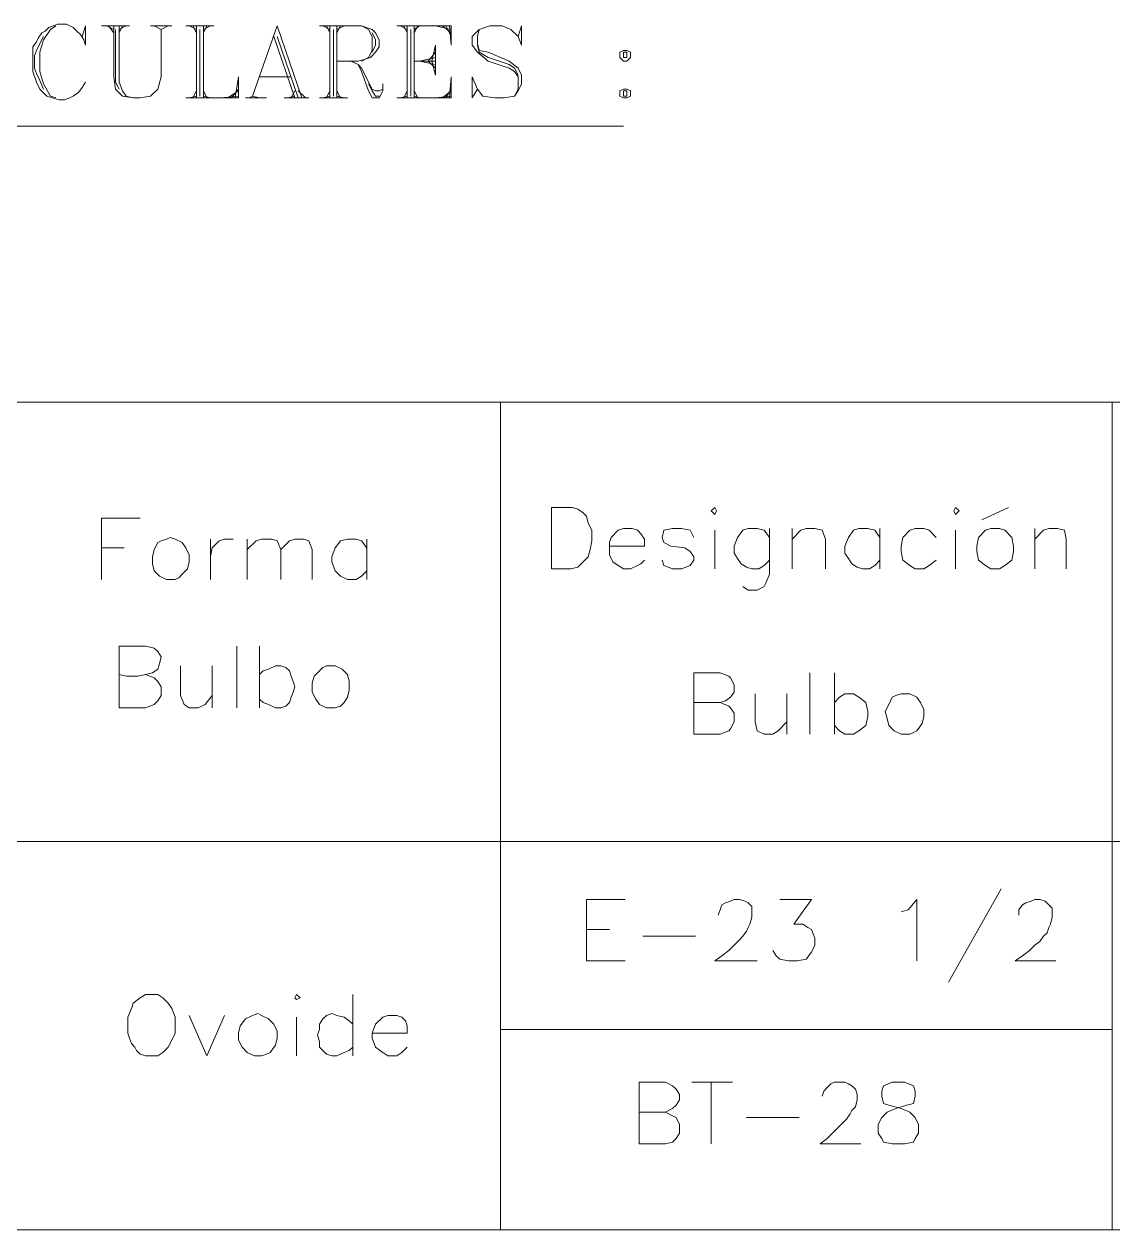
# Model space of a CAD drawing. Extents: x 604418 to 606014, y 1310869 to 1312555.
# Drawn here: x 605489.36 to 605501.84, y 1310939.23 to 1310953.05 of the extents above; entities that cross this region are included whole.
import ezdxf

# ---------------------------------------------------------------- set-up
doc = ezdxf.new("R2010")
doc.units = 0
doc.header["$MEASUREMENT"] = 0
doc.layers.get('0').update_dxf_attribs({"color": 10})

msp = doc.modelspace()

# ---------------------------------------------------------------- linework, layer by layer
at = {"color": 7, "lineweight": 13}
for points in [[(605490.027, 1310952.905), (605490.067, 1310953.026), (605490.067, 1310952.805), (605490.047, 1310952.865), (605490.007, 1310952.926), (605489.966, 1310952.966), (605489.926, 1310953.006), (605489.846, 1310953.046), (605489.745, 1310953.046), (605489.644, 1310953.006), (605489.604, 1310952.966), (605489.564, 1310952.946), (605489.523, 1310952.885), (605489.503, 1310952.845), (605489.463, 1310952.785), (605489.463, 1310952.724), (605489.463, 1310952.503), (605489.503, 1310952.382), (605489.543, 1310952.301), (605489.624, 1310952.221), (605489.684, 1310952.201), (605489.765, 1310952.18), (605489.825, 1310952.18), (605489.886, 1310952.201), (605489.926, 1310952.221), (605489.986, 1310952.261), (605490.027, 1310952.321), (605490.067, 1310952.382)], [(605489.725, 1310953.026), (605489.664, 1310952.986), (605489.584, 1310952.865), (605489.543, 1310952.724), (605489.543, 1310952.503), (605489.584, 1310952.362), (605489.664, 1310952.221), (605489.725, 1310952.201)], [(605490.248, 1310953.026), (605490.571, 1310953.026)], [(605490.309, 1310953.026), (605490.389, 1310952.986)], [(605490.329, 1310953.026), (605490.389, 1310952.946)], [(605490.389, 1310953.026), (605490.389, 1310952.442), (605490.409, 1310952.301), (605490.49, 1310952.221), (605490.611, 1310952.201), (605490.691, 1310952.201), (605490.812, 1310952.221), (605490.893, 1310952.301), (605490.933, 1310952.442), (605490.933, 1310952.986)], [(605490.409, 1310952.986), (605490.409, 1310952.382), (605490.45, 1310952.301)], [(605490.45, 1310953.026), (605490.45, 1310952.382), (605490.49, 1310952.281), (605490.53, 1310952.221), (605490.611, 1310952.201)], [(605490.49, 1310953.026), (605490.45, 1310952.946)], [(605490.53, 1310953.026), (605490.45, 1310952.986)], [(605490.812, 1310953.026), (605491.054, 1310953.026)], [(605490.853, 1310953.026), (605490.933, 1310952.986), (605491.014, 1310953.026)], [(605491.215, 1310953.026), (605491.537, 1310953.026)], [(605491.255, 1310953.026), (605491.336, 1310952.986)], [(605491.296, 1310953.026), (605491.336, 1310952.946)], [(605491.336, 1310953.026), (605491.336, 1310952.201)], [(605491.376, 1310952.986), (605491.376, 1310952.221)], [(605491.416, 1310953.026), (605491.416, 1310952.201)], [(605491.457, 1310953.026), (605491.416, 1310952.946)], [(605491.497, 1310953.026), (605491.416, 1310952.986)], [(605492.262, 1310953.026), (605491.98, 1310952.221)], [(605492.262, 1310953.026), (605492.544, 1310952.201)], [(605492.746, 1310953.026), (605493.229, 1310953.026), (605493.35, 1310952.986), (605493.39, 1310952.946), (605493.43, 1310952.865), (605493.43, 1310952.785), (605493.39, 1310952.724), (605493.33, 1310952.664), (605493.269, 1310952.644), (605493.189, 1310952.623), (605493.108, 1310952.623), (605493.028, 1310952.623), (605492.947, 1310952.623)], [(605492.786, 1310953.026), (605492.867, 1310952.986)], [(605492.826, 1310953.026), (605492.867, 1310952.946)], [(605492.867, 1310953.026), (605492.867, 1310952.201)], [(605492.907, 1310952.986), (605492.907, 1310952.221)], [(605492.947, 1310953.026), (605492.947, 1310952.201)], [(605492.987, 1310953.026), (605492.947, 1310952.946)], [(605493.028, 1310953.026), (605492.947, 1310952.986)], [(605493.229, 1310953.026), (605493.31, 1310952.986), (605493.35, 1310952.905), (605493.35, 1310952.744), (605493.31, 1310952.664), (605493.229, 1310952.623)], [(605493.35, 1310952.946), (605493.39, 1310952.865), (605493.39, 1310952.805), (605493.35, 1310952.724)], [(605493.632, 1310953.026), (605494.256, 1310953.026), (605494.256, 1310952.805)], [(605493.672, 1310953.026), (605493.753, 1310952.986)], [(605493.712, 1310953.026), (605493.753, 1310952.946)], [(605493.753, 1310953.026), (605493.753, 1310952.201)], [(605493.793, 1310952.986), (605493.793, 1310952.221)], [(605493.833, 1310953.026), (605493.833, 1310952.201)], [(605493.874, 1310953.026), (605493.833, 1310952.946)], [(605493.894, 1310953.026), (605493.833, 1310952.986)], [(605494.075, 1310953.026), (605494.256, 1310952.986)], [(605494.155, 1310953.026), (605494.256, 1310952.946)], [(605494.196, 1310953.026), (605494.256, 1310952.905)], [(605494.236, 1310953.026), (605494.256, 1310952.805)], [(605495.022, 1310952.905), (605495.062, 1310953.026), (605495.062, 1310952.805), (605495.022, 1310952.905), (605494.941, 1310952.986), (605494.84, 1310953.026), (605494.699, 1310953.026), (605494.578, 1310952.986), (605494.498, 1310952.905), (605494.498, 1310952.805), (605494.558, 1310952.724), (605494.679, 1310952.623), (605494.921, 1310952.543), (605494.981, 1310952.503), (605495.022, 1310952.442), (605495.022, 1310952.301), (605494.981, 1310952.221)], [(605494.578, 1310952.986), (605494.558, 1310952.905), (605494.558, 1310952.825), (605494.578, 1310952.744), (605494.679, 1310952.724), (605494.921, 1310952.623), (605495.022, 1310952.543), (605495.062, 1310952.462), (605495.062, 1310952.362), (605495.022, 1310952.281), (605494.981, 1310952.221), (605494.86, 1310952.201), (605494.76, 1310952.201), (605494.619, 1310952.221), (605494.558, 1310952.301), (605494.498, 1310952.442), (605494.498, 1310952.201), (605494.558, 1310952.301)], [(605489.584, 1310952.905), (605489.543, 1310952.825), (605489.503, 1310952.744), (605489.483, 1310952.684), (605489.483, 1310952.603), (605489.483, 1310952.543), (605489.503, 1310952.482), (605489.543, 1310952.402), (605489.584, 1310952.301)], [(605492.222, 1310952.905), (605492.464, 1310952.201)], [(605492.262, 1310952.905), (605492.504, 1310952.201)], [(605494.075, 1310952.805), (605494.035, 1310952.623), (605494.075, 1310952.462)], [(605494.075, 1310952.805), (605494.075, 1310952.462)], [(605494.558, 1310952.805), (605494.578, 1310952.724), (605494.679, 1310952.664), (605494.921, 1310952.583), (605494.981, 1310952.543), (605495.022, 1310952.462)], [(605494.075, 1310952.664), (605493.894, 1310952.623), (605494.075, 1310952.583)], [(605494.075, 1310952.724), (605493.994, 1310952.623), (605494.075, 1310952.543)], [(605496.23, 1310952.744), (605496.19, 1310952.724), (605496.19, 1310952.664), (605496.23, 1310952.623), (605496.27, 1310952.623), (605496.31, 1310952.664), (605496.31, 1310952.724), (605496.27, 1310952.744), (605496.23, 1310952.744)], [(605496.27, 1310952.724), (605496.23, 1310952.724), (605496.23, 1310952.664), (605496.27, 1310952.664), (605496.27, 1310952.724)], [(605493.108, 1310952.623), (605493.189, 1310952.583), (605493.229, 1310952.503), (605493.31, 1310952.281), (605493.35, 1310952.201), (605493.43, 1310952.201), (605493.471, 1310952.281), (605493.471, 1310952.362)], [(605493.189, 1310952.583), (605493.229, 1310952.543), (605493.35, 1310952.301), (605493.39, 1310952.281), (605493.43, 1310952.281), (605493.471, 1310952.301)], [(605493.833, 1310952.623), (605494.075, 1310952.623)], [(605491.215, 1310952.201), (605491.819, 1310952.201), (605491.819, 1310952.442)], [(605491.779, 1310952.201), (605491.819, 1310952.442)], [(605492.061, 1310952.442), (605492.423, 1310952.442)], [(605493.632, 1310952.201), (605494.256, 1310952.201), (605494.256, 1310952.442)], [(605494.236, 1310952.201), (605494.256, 1310952.442)], [(605491.336, 1310952.281), (605491.296, 1310952.201)], [(605491.416, 1310952.281), (605491.457, 1310952.201)], [(605491.698, 1310952.201), (605491.819, 1310952.281)], [(605491.739, 1310952.201), (605491.819, 1310952.301)], [(605492.464, 1310952.281), (605492.423, 1310952.201)], [(605492.504, 1310952.281), (605492.585, 1310952.201)], [(605492.867, 1310952.281), (605492.826, 1310952.201)], [(605492.947, 1310952.281), (605492.987, 1310952.201)], [(605493.31, 1310952.362), (605493.35, 1310952.281), (605493.39, 1310952.221), (605493.43, 1310952.221)], [(605493.753, 1310952.281), (605493.712, 1310952.201)], [(605493.833, 1310952.281), (605493.874, 1310952.201)], [(605494.155, 1310952.201), (605494.256, 1310952.281)], [(605494.196, 1310952.201), (605494.256, 1310952.301)], [(605496.23, 1310952.301), (605496.19, 1310952.281), (605496.19, 1310952.221), (605496.23, 1310952.201), (605496.27, 1310952.201), (605496.31, 1310952.221), (605496.31, 1310952.281), (605496.27, 1310952.301), (605496.23, 1310952.301)], [(605496.27, 1310952.281), (605496.23, 1310952.281), (605496.23, 1310952.221), (605496.27, 1310952.221), (605496.27, 1310952.281)], [(605491.336, 1310952.221), (605491.255, 1310952.201)], [(605491.416, 1310952.221), (605491.497, 1310952.201)], [(605491.618, 1310952.201), (605491.819, 1310952.221)], [(605491.9, 1310952.201), (605492.141, 1310952.201)], [(605491.94, 1310952.201), (605491.98, 1310952.221), (605492.061, 1310952.201)], [(605492.343, 1310952.201), (605492.625, 1310952.201)], [(605492.464, 1310952.221), (605492.383, 1310952.201)], [(605492.746, 1310952.201), (605493.068, 1310952.201)], [(605492.867, 1310952.221), (605492.786, 1310952.201)], [(605492.947, 1310952.221), (605493.028, 1310952.201)], [(605493.753, 1310952.221), (605493.672, 1310952.201)], [(605493.833, 1310952.221), (605493.894, 1310952.201)], [(605494.075, 1310952.201), (605494.256, 1310952.221)], [(605472.283, 1310951.878), (605496.23, 1310951.878)], [(605475.163, 1310948.716), (605529.179, 1310948.716)], [(605494.82, 1310939.23), (605494.82, 1310948.716)], [(605501.829, 1310939.23), (605501.829, 1310948.716)], [(605495.404, 1310946.803), (605495.404, 1310947.508), (605495.485, 1310947.508), (605495.585, 1310947.508), (605495.646, 1310947.508), (605495.706, 1310947.488), (605495.767, 1310947.447), (605495.807, 1310947.407), (605495.827, 1310947.327), (605495.867, 1310947.246), (605495.867, 1310947.186), (605495.867, 1310947.125), (605495.847, 1310947.025), (605495.827, 1310946.944), (605495.767, 1310946.884), (605495.706, 1310946.823), (605495.626, 1310946.803), (605495.585, 1310946.803), (605495.525, 1310946.803), (605495.465, 1310946.803), (605495.404, 1310946.803)], [(605497.237, 1310947.468), (605497.277, 1310947.427), (605497.297, 1310947.468), (605497.277, 1310947.508), (605497.237, 1310947.468)], [(605500.016, 1310947.468), (605500.036, 1310947.427), (605500.077, 1310947.468), (605500.036, 1310947.508), (605500.016, 1310947.468)], [(605500.339, 1310947.367), (605500.641, 1310947.508)], [(605490.248, 1310946.682), (605490.248, 1310947.387), (605490.691, 1310947.387)], [(605496.069, 1310947.065), (605496.472, 1310947.065), (605496.472, 1310947.145), (605496.431, 1310947.206), (605496.391, 1310947.246), (605496.331, 1310947.266), (605496.23, 1310947.266), (605496.17, 1310947.246), (605496.089, 1310947.165), (605496.069, 1310947.105), (605496.069, 1310947.065), (605496.069, 1310946.964), (605496.109, 1310946.884), (605496.17, 1310946.843), (605496.23, 1310946.803), (605496.31, 1310946.803), (605496.391, 1310946.843), (605496.431, 1310946.863), (605496.472, 1310946.904)], [(605497.036, 1310947.165), (605496.995, 1310947.246), (605496.895, 1310947.266), (605496.794, 1310947.266), (605496.693, 1310947.246), (605496.673, 1310947.165), (605496.693, 1310947.105), (605496.774, 1310947.065), (605496.935, 1310947.045), (605496.995, 1310947.004), (605497.036, 1310946.944), (605497.036, 1310946.904), (605496.995, 1310946.843), (605496.895, 1310946.803), (605496.794, 1310946.803), (605496.693, 1310946.843), (605496.673, 1310946.904)], [(605497.902, 1310947.165), (605497.841, 1310947.246), (605497.761, 1310947.266), (605497.66, 1310947.266), (605497.599, 1310947.246), (605497.539, 1310947.165), (605497.499, 1310947.065), (605497.499, 1310946.984), (605497.539, 1310946.924), (605497.579, 1310946.863), (605497.64, 1310946.823), (605497.7, 1310946.803), (605497.781, 1310946.803), (605497.841, 1310946.843), (605497.902, 1310946.904)], [(605497.902, 1310947.266), (605497.902, 1310946.743), (605497.861, 1310946.642), (605497.841, 1310946.602), (605497.761, 1310946.561), (605497.66, 1310946.561), (605497.599, 1310946.602)], [(605498.163, 1310947.266), (605498.163, 1310946.803)], [(605498.163, 1310947.145), (605498.264, 1310947.246), (605498.324, 1310947.266), (605498.425, 1310947.266), (605498.506, 1310947.246), (605498.546, 1310947.145), (605498.546, 1310946.803)], [(605499.17, 1310947.165), (605499.11, 1310947.246), (605499.029, 1310947.266), (605498.929, 1310947.266), (605498.868, 1310947.246), (605498.808, 1310947.165), (605498.768, 1310947.065), (605498.768, 1310946.984), (605498.808, 1310946.924), (605498.848, 1310946.863), (605498.909, 1310946.823), (605498.969, 1310946.803), (605499.05, 1310946.803), (605499.11, 1310946.843), (605499.17, 1310946.904)], [(605499.17, 1310947.266), (605499.17, 1310946.803)], [(605499.815, 1310947.165), (605499.734, 1310947.246), (605499.674, 1310947.266), (605499.573, 1310947.266), (605499.513, 1310947.246), (605499.432, 1310947.165), (605499.412, 1310947.065), (605499.412, 1310947.004), (605499.432, 1310946.904), (605499.513, 1310946.843), (605499.573, 1310946.803), (605499.674, 1310946.803), (605499.734, 1310946.843), (605499.815, 1310946.904)], [(605500.439, 1310947.266), (605500.379, 1310947.246), (605500.298, 1310947.165), (605500.278, 1310947.065), (605500.278, 1310947.004), (605500.298, 1310946.904), (605500.379, 1310946.843), (605500.439, 1310946.803), (605500.54, 1310946.803), (605500.6, 1310946.843), (605500.681, 1310946.904), (605500.701, 1310947.004), (605500.701, 1310947.065), (605500.681, 1310947.165), (605500.6, 1310947.246), (605500.54, 1310947.266), (605500.439, 1310947.266)], [(605500.943, 1310947.266), (605500.943, 1310946.803)], [(605500.943, 1310947.145), (605501.043, 1310947.246), (605501.104, 1310947.266), (605501.205, 1310947.266), (605501.285, 1310947.246), (605501.305, 1310947.145), (605501.305, 1310946.803)], [(605490.993, 1310947.145), (605490.933, 1310947.125), (605490.893, 1310947.105), (605490.853, 1310947.025), (605490.832, 1310946.944), (605490.832, 1310946.863), (605490.853, 1310946.783), (605490.913, 1310946.722), (605490.993, 1310946.682), (605491.034, 1310946.682), (605491.094, 1310946.682), (605491.134, 1310946.702), (605491.175, 1310946.743), (605491.235, 1310946.803), (605491.255, 1310946.884), (605491.255, 1310946.964), (605491.215, 1310947.045), (605491.175, 1310947.105), (605491.094, 1310947.145), (605491.034, 1310947.165), (605490.993, 1310947.145)], [(605491.497, 1310947.145), (605491.497, 1310946.682)], [(605491.497, 1310946.944), (605491.517, 1310947.045), (605491.598, 1310947.125), (605491.658, 1310947.145), (605491.759, 1310947.145)], [(605491.92, 1310947.145), (605491.92, 1310946.682)], [(605491.92, 1310947.025), (605492.021, 1310947.125), (605492.081, 1310947.145), (605492.202, 1310947.145), (605492.262, 1310947.125), (605492.303, 1310947.025), (605492.303, 1310946.682)], [(605492.303, 1310947.025), (605492.403, 1310947.125), (605492.464, 1310947.145), (605492.564, 1310947.145), (605492.625, 1310947.125), (605492.665, 1310947.025), (605492.665, 1310946.682)], [(605493.289, 1310947.045), (605493.229, 1310947.125), (605493.169, 1310947.145), (605493.068, 1310947.145), (605492.987, 1310947.125), (605492.927, 1310947.045), (605492.887, 1310946.944), (605492.887, 1310946.884), (605492.927, 1310946.783), (605492.987, 1310946.722), (605493.068, 1310946.682), (605493.169, 1310946.682), (605493.229, 1310946.722), (605493.289, 1310946.783)], [(605493.289, 1310947.145), (605493.289, 1310946.682)], [(605497.277, 1310947.246), (605497.277, 1310946.803)], [(605500.036, 1310947.246), (605500.036, 1310946.803)], [(605490.248, 1310947.045), (605490.51, 1310947.045)], [(605490.45, 1310945.212), (605490.45, 1310945.917), (605490.752, 1310945.917), (605490.853, 1310945.897), (605490.893, 1310945.856), (605490.933, 1310945.796), (605490.913, 1310945.715), (605490.893, 1310945.655), (605490.832, 1310945.615), (605490.752, 1310945.595), (605490.671, 1310945.574), (605490.591, 1310945.574), (605490.53, 1310945.574), (605490.45, 1310945.595)], [(605491.799, 1310945.917), (605491.799, 1310945.212)], [(605492.061, 1310945.917), (605492.061, 1310945.212)], [(605491.155, 1310945.695), (605491.155, 1310945.353), (605491.195, 1310945.252), (605491.255, 1310945.212), (605491.356, 1310945.212), (605491.437, 1310945.252), (605491.517, 1310945.353)], [(605491.517, 1310945.695), (605491.517, 1310945.212)], [(605492.061, 1310945.595), (605492.101, 1310945.635), (605492.162, 1310945.655), (605492.242, 1310945.695), (605492.303, 1310945.695), (605492.363, 1310945.675), (605492.403, 1310945.635), (605492.423, 1310945.574), (605492.444, 1310945.514), (605492.464, 1310945.454), (605492.444, 1310945.393), (605492.423, 1310945.333), (605492.403, 1310945.272), (605492.363, 1310945.232), (605492.303, 1310945.212), (605492.242, 1310945.212), (605492.162, 1310945.252), (605492.101, 1310945.272), (605492.061, 1310945.313)], [(605492.826, 1310945.695), (605492.786, 1310945.675), (605492.746, 1310945.635), (605492.685, 1310945.574), (605492.665, 1310945.494), (605492.665, 1310945.393), (605492.705, 1310945.313), (605492.746, 1310945.252), (605492.826, 1310945.212), (605492.887, 1310945.212), (605492.927, 1310945.212), (605492.987, 1310945.232), (605493.028, 1310945.272), (605493.068, 1310945.333), (605493.088, 1310945.413), (605493.088, 1310945.514), (605493.068, 1310945.595), (605493.008, 1310945.655), (605492.927, 1310945.695), (605492.887, 1310945.695), (605492.826, 1310945.695)], [(605497.036, 1310944.91), (605497.036, 1310945.615), (605497.338, 1310945.615), (605497.438, 1310945.574), (605497.458, 1310945.554), (605497.499, 1310945.474), (605497.499, 1310945.393), (605497.458, 1310945.333), (605497.398, 1310945.292), (605497.338, 1310945.272), (605497.257, 1310945.272), (605497.177, 1310945.272), (605497.096, 1310945.272), (605497.036, 1310945.272)], [(605498.365, 1310945.615), (605498.365, 1310944.91)], [(605498.647, 1310945.615), (605498.647, 1310944.91)], [(605490.752, 1310945.595), (605490.853, 1310945.554), (605490.893, 1310945.514), (605490.933, 1310945.454), (605490.933, 1310945.353), (605490.893, 1310945.292), (605490.853, 1310945.252), (605490.752, 1310945.212), (605490.45, 1310945.212)], [(605497.74, 1310945.373), (605497.74, 1310945.051), (605497.761, 1310944.95), (605497.841, 1310944.91), (605497.942, 1310944.91), (605498.002, 1310944.95), (605498.103, 1310945.051)], [(605498.103, 1310945.373), (605498.103, 1310944.91)], [(605498.647, 1310945.272), (605498.707, 1310945.333), (605498.768, 1310945.373), (605498.868, 1310945.373), (605498.929, 1310945.333), (605499.009, 1310945.272), (605499.029, 1310945.172), (605499.029, 1310945.111), (605499.009, 1310945.01), (605498.929, 1310944.95), (605498.868, 1310944.91), (605498.768, 1310944.91), (605498.707, 1310944.95), (605498.647, 1310945.01)], [(605499.412, 1310945.373), (605499.352, 1310945.353), (605499.311, 1310945.333), (605499.271, 1310945.252), (605499.231, 1310945.172), (605499.251, 1310945.091), (605499.271, 1310945.01), (605499.332, 1310944.95), (605499.412, 1310944.91), (605499.452, 1310944.91), (605499.513, 1310944.91), (605499.553, 1310944.93), (605499.593, 1310944.95), (605499.654, 1310945.031), (605499.674, 1310945.111), (605499.674, 1310945.192), (605499.634, 1310945.272), (605499.593, 1310945.333), (605499.513, 1310945.373), (605499.452, 1310945.373), (605499.412, 1310945.373)], [(605497.338, 1310945.272), (605497.438, 1310945.232), (605497.458, 1310945.212), (605497.499, 1310945.151), (605497.499, 1310945.051), (605497.458, 1310944.97), (605497.438, 1310944.95), (605497.338, 1310944.91), (605497.036, 1310944.91)], [(605475.163, 1310943.681), (605529.179, 1310943.681)], [(605500.56, 1310943.137), (605499.956, 1310942.07)], [(605495.807, 1310942.312), (605495.807, 1310943.017), (605496.25, 1310943.017)], [(605497.317, 1310942.835), (605497.338, 1310942.896), (605497.358, 1310942.956), (605497.398, 1310942.976), (605497.458, 1310942.996), (605497.499, 1310943.017), (605497.559, 1310943.017), (605497.62, 1310942.996), (605497.66, 1310942.976), (605497.7, 1310942.936), (605497.7, 1310942.876), (605497.7, 1310942.815), (605497.68, 1310942.735), (605497.66, 1310942.694), (605497.64, 1310942.654), (605497.599, 1310942.594), (605497.559, 1310942.553), (605497.499, 1310942.493), (605497.438, 1310942.433), (605497.358, 1310942.372), (605497.277, 1310942.312), (605497.761, 1310942.312)], [(605498.022, 1310943.017), (605498.385, 1310943.017), (605498.184, 1310942.735), (605498.284, 1310942.735), (605498.345, 1310942.694), (605498.385, 1310942.674), (605498.425, 1310942.574), (605498.425, 1310942.493), (605498.385, 1310942.412), (605498.324, 1310942.332), (605498.224, 1310942.312), (605498.123, 1310942.312), (605498.022, 1310942.332), (605497.982, 1310942.372), (605497.942, 1310942.433)], [(605499.412, 1310942.876), (605499.493, 1310942.896), (605499.593, 1310943.017), (605499.593, 1310942.312)], [(605500.761, 1310942.835), (605500.761, 1310942.896), (605500.802, 1310942.956), (605500.842, 1310942.976), (605500.902, 1310942.996), (605500.943, 1310943.017), (605501.003, 1310943.017), (605501.064, 1310942.996), (605501.104, 1310942.956), (605501.144, 1310942.916), (605501.144, 1310942.876), (605501.144, 1310942.815), (605501.124, 1310942.735), (605501.104, 1310942.694), (605501.084, 1310942.634), (605501.043, 1310942.594), (605501.003, 1310942.533), (605500.943, 1310942.493), (605500.882, 1310942.433), (605500.802, 1310942.372), (605500.721, 1310942.312), (605501.184, 1310942.312)], [(605495.807, 1310942.674), (605496.069, 1310942.674)], [(605496.451, 1310942.594), (605497.056, 1310942.594)], [(605495.807, 1310942.312), (605496.25, 1310942.312)], [(605490.752, 1310941.929), (605490.691, 1310941.889), (605490.611, 1310941.828), (605490.591, 1310941.768), (605490.55, 1310941.667), (605490.55, 1310941.486), (605490.571, 1310941.426), (605490.591, 1310941.365), (605490.631, 1310941.325), (605490.651, 1310941.285), (605490.691, 1310941.244), (605490.752, 1310941.224), (605490.812, 1310941.224), (605490.893, 1310941.224), (605490.953, 1310941.264), (605491.014, 1310941.325), (605491.054, 1310941.405), (605491.094, 1310941.486), (605491.094, 1310941.667), (605491.054, 1310941.768), (605491.014, 1310941.828), (605490.953, 1310941.889), (605490.893, 1310941.929), (605490.752, 1310941.929)], [(605492.464, 1310941.889), (605492.484, 1310941.869), (605492.524, 1310941.889), (605492.484, 1310941.929), (605492.464, 1310941.889)], [(605493.128, 1310941.929), (605493.128, 1310941.224)], [(605491.255, 1310941.687), (605491.457, 1310941.224), (605491.658, 1310941.687)], [(605491.98, 1310941.687), (605491.94, 1310941.667), (605491.9, 1310941.647), (605491.839, 1310941.567), (605491.819, 1310941.486), (605491.819, 1310941.405), (605491.86, 1310941.325), (605491.92, 1310941.264), (605492.001, 1310941.224), (605492.041, 1310941.224), (605492.081, 1310941.224), (605492.141, 1310941.244), (605492.182, 1310941.264), (605492.242, 1310941.345), (605492.262, 1310941.426), (605492.262, 1310941.506), (605492.222, 1310941.587), (605492.162, 1310941.647), (605492.081, 1310941.687), (605492.041, 1310941.708), (605491.98, 1310941.687)], [(605492.484, 1310941.667), (605492.484, 1310941.224)], [(605493.128, 1310941.587), (605493.088, 1310941.627), (605493.028, 1310941.667), (605492.947, 1310941.687), (605492.887, 1310941.708), (605492.826, 1310941.687), (605492.786, 1310941.647), (605492.746, 1310941.587), (605492.746, 1310941.526), (605492.726, 1310941.466), (605492.746, 1310941.385), (605492.746, 1310941.325), (605492.786, 1310941.285), (605492.826, 1310941.244), (605492.887, 1310941.224), (605492.947, 1310941.224), (605493.028, 1310941.264), (605493.088, 1310941.285), (605493.128, 1310941.325)], [(605493.35, 1310941.486), (605493.753, 1310941.486), (605493.753, 1310941.567), (605493.733, 1310941.627), (605493.692, 1310941.667), (605493.632, 1310941.687), (605493.531, 1310941.687), (605493.471, 1310941.667), (605493.39, 1310941.587), (605493.35, 1310941.486), (605493.35, 1310941.426), (605493.39, 1310941.325), (605493.471, 1310941.264), (605493.531, 1310941.224), (605493.632, 1310941.224), (605493.692, 1310941.264), (605493.753, 1310941.325)], [(605494.82, 1310941.526), (605501.829, 1310941.526)], [(605496.411, 1310940.217), (605496.411, 1310940.922), (605496.713, 1310940.922), (605496.794, 1310940.882), (605496.834, 1310940.841), (605496.874, 1310940.781), (605496.874, 1310940.721), (605496.834, 1310940.66), (605496.794, 1310940.62), (605496.713, 1310940.58), (605496.411, 1310940.58)], [(605497.015, 1310940.922), (605497.479, 1310940.922)], [(605497.237, 1310940.922), (605497.237, 1310940.217)], [(605498.506, 1310940.761), (605498.526, 1310940.821), (605498.566, 1310940.862), (605498.606, 1310940.902), (605498.647, 1310940.922), (605498.707, 1310940.922), (605498.768, 1310940.922), (605498.808, 1310940.902), (605498.848, 1310940.882), (605498.888, 1310940.841), (605498.909, 1310940.781), (605498.909, 1310940.721), (605498.888, 1310940.64), (605498.848, 1310940.6), (605498.828, 1310940.56), (605498.788, 1310940.499), (605498.747, 1310940.459), (605498.687, 1310940.398), (605498.627, 1310940.338), (605498.566, 1310940.278), (605498.486, 1310940.217), (605498.949, 1310940.217)], [(605499.311, 1310940.922), (605499.211, 1310940.882), (605499.191, 1310940.821), (605499.191, 1310940.761), (605499.211, 1310940.68), (605499.271, 1310940.66), (605499.412, 1310940.62), (605499.513, 1310940.58), (605499.573, 1310940.519), (605499.613, 1310940.439), (605499.613, 1310940.338), (605499.573, 1310940.278), (605499.553, 1310940.237), (605499.452, 1310940.217), (605499.311, 1310940.217), (605499.211, 1310940.237), (605499.191, 1310940.278), (605499.15, 1310940.338), (605499.15, 1310940.439), (605499.191, 1310940.519), (605499.251, 1310940.58), (605499.352, 1310940.62), (605499.472, 1310940.66), (605499.553, 1310940.68), (605499.573, 1310940.761), (605499.573, 1310940.821), (605499.553, 1310940.882), (605499.452, 1310940.922), (605499.311, 1310940.922)], [(605496.713, 1310940.58), (605496.794, 1310940.539), (605496.834, 1310940.519), (605496.874, 1310940.439), (605496.874, 1310940.338), (605496.834, 1310940.278), (605496.794, 1310940.237), (605496.713, 1310940.217), (605496.411, 1310940.217)], [(605497.64, 1310940.519), (605498.244, 1310940.519)], [(605475.163, 1310939.23), (605529.179, 1310939.23)]]:
    msp.add_lwpolyline(points, dxfattribs=at)

doc.saveas('drawing.dxf')
